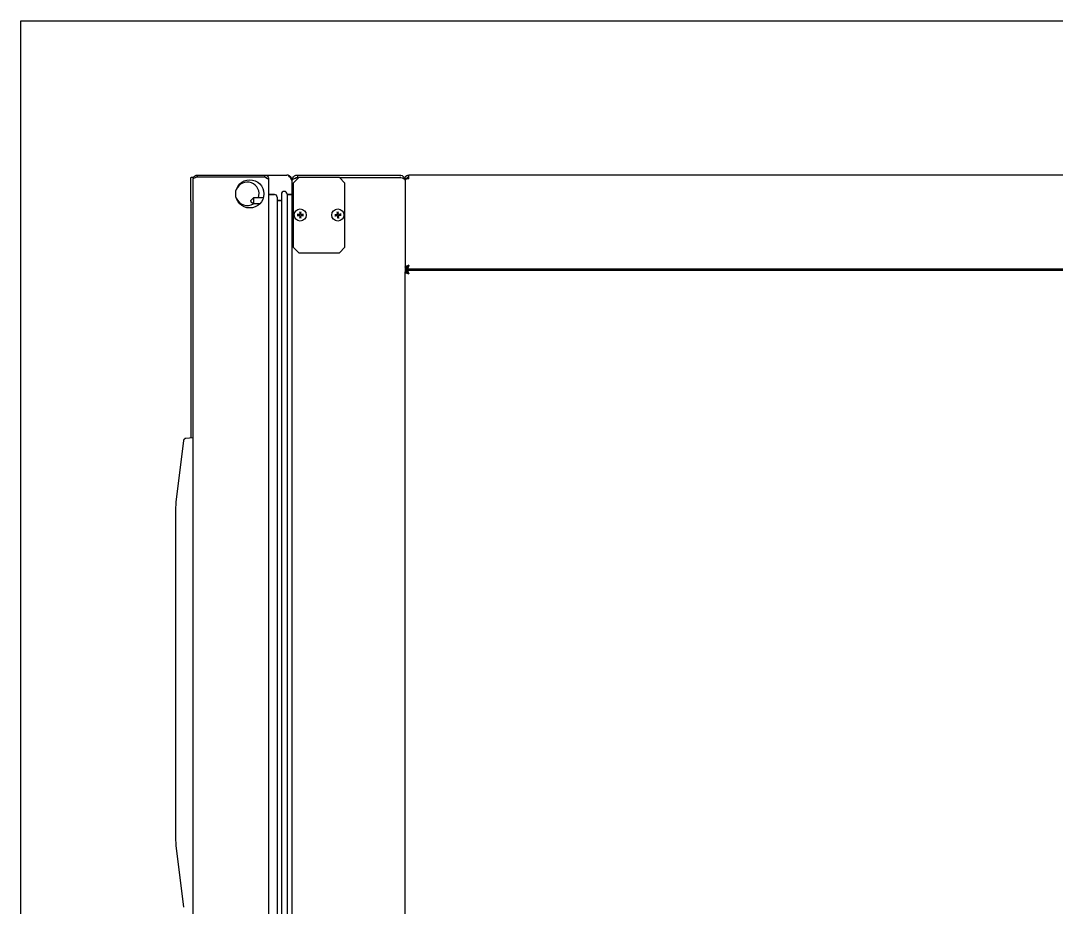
# Model space of a CAD drawing. Extents: x 2733443 to 3206532, y -1516114 to -1264405.
# Drawn here: x 2994152.8 to 2994633, y -1499265.8 to -1498854.5 of the extents above; entities that cross this region are included whole.
import ezdxf

# ---------------------------------------------------------------- set-up
doc = ezdxf.new("R2010")
doc.units = 0
doc.header["$MEASUREMENT"] = 0
doc.linetypes.add('1', pattern=[0, 0, 0])
doc.layers.get('0').update_dxf_attribs({"color": 250, "linetype": '1'})
doc.layers.add('furniture', color=33, linetype='Continuous')

# ---------------------------------------------------------------- blocks, each defined once
blk = doc.blocks.new('EQUIPMENT')
at = {"layer": 'furniture'}
for p, q in [((-37440.37, 2698.92), (-37440.37, 3308.92)), ((-37440.37, 3308.92), (-36780.37, 3308.92)), ((-37358.55, 3237.33), (-37327.18, 3237.33)), ((-37358.55, 3237.33), (-37358.55, 3236.51)), ((-37327.18, 3236.51), (-37327.18, 3237.33)), ((-37327.18, 3237.33), (-37317.02, 3237.33)), ((-37312.08, 3237.33), (-37264.63, 3237.33)), ((-37312.08, 3237.33), (-37312.08, 3236.24)), ((-37260.38, 3235.55), (-37260.38, 3237.33)), ((-36888.5, 3237.33), (-37260.38, 3237.33)), ((-37361.41, 3225.33), (-37361.41, 3236.24)), ((-37361.41, 3236.24), (-37361.36, 3236.24)), ((-37360.19, 3236.24), (-37361.36, 3236.24)), ((-37360.33, 2771.99), (-37360.33, 3235.55)), ((-37359.22, 3236.24), (-37359.18, 3236.24)), ((-37358.55, 3236.51), (-37327.18, 3236.51)), ((-37358.55, 3236.45), (-37327.18, 3236.45)), ((-37325.4, 3235.55), (-37325.73, 3235.55)), ((-37325.4, 3235.55), (-37325.4, 3234.97)), ((-37325.4, 3234.97), (-37325.4, 2807.86)), ((-37314.55, 2807.86), (-37314.55, 3234.86)), ((-37314, 3233.62), (-37311.39, 3236.24)), ((-37314, 3233.62), (-37314, 3203.93)), ((-37312.08, 3236.24), (-37311.39, 3236.24)), ((-37312.08, 3236.18), (-37311.45, 3236.18)), ((-37292.61, 3236.24), (-37311.39, 3236.24)), ((-37292.61, 3236.24), (-37264.63, 3236.24)), ((-37292.61, 3236.24), (-37289.99, 3233.62)), ((-37292.55, 3236.18), (-37264.63, 3236.18)), ((-37289.99, 3203.93), (-37289.99, 3233.62)), ((-37262.16, 3234.86), (-37262.17, 3234.86)), ((-37262.16, 3235.55), (-37261.34, 3235.55)), ((-37262.16, 3235.49), (-37262.16, 3235.55)), ((-37262.16, 3235.49), (-37262.16, 3194.56)), ((-37261.34, 3235.55), (-37261.34, 3235.53)), ((-37322.74, 3228.3), (-37325.4, 3228.3)), ((-37325.4, 3228.3), (-37322.74, 3228.3)), ((-37319.5, 3228.43), (-37319.5, 2807.87)), ((-37316.84, 3228.43), (-37316.84, 2807.87)), ((-37314.55, 3228.3), (-37316.84, 3228.3)), ((-37316.84, 3228.3), (-37314.55, 3228.3)), ((-37361.41, 3225.33), (-37361.41, 3225.33)), ((-37361.41, 3225.33), (-37361.41, 3225.33)), ((-37361.41, 3225.33), (-37361.41, 3115.36)), ((-37333.61, 3225.53), (-37332.39, 3226.76)), ((-37333.61, 3225.12), (-37333.61, 3225.53)), ((-37333.61, 3225.12), (-37332.39, 3223.89)), ((-37332.39, 3226.76), (-37332.39, 3223.89)), ((-37327.85, 3226.76), (-37332.39, 3226.76)), ((-37329.58, 3223.89), (-37332.39, 3223.89)), ((-37321.43, 3227), (-37321.43, 2807.87)), ((-37319.93, 3225.55), (-37321.43, 3225.55)), ((-37321.43, 3225.55), (-37319.93, 3225.55)), ((-37311.39, 3201.31), (-37314, 3203.93)), ((-37289.99, 3203.93), (-37292.61, 3201.31)), ((-37311.39, 3201.31), (-37292.61, 3201.31)), ((-37262.16, 3194.56), (-37262.16, 3192.36)), ((-37261.34, 3194.56), (-37262.16, 3194.56)), ((-37261.7, 3194.01), (-37262.16, 3194.01)), ((-37262.16, 3193.61), (-37261.82, 3193.61)), ((-37261.34, 3194.56), (-37261.34, 3194.48)), ((-37261.28, 3194.49), (-37261.28, 3193.67)), ((-36886.72, 3193.67), (-37261.28, 3193.67)), ((-37262.16, 2815.18), (-37262.16, 3192.36)), ((-37261.34, 3192.36), (-37262.16, 3192.36)), ((-37261.28, 3193.24), (-36887.6, 3193.24)), ((-37261.28, 3192.42), (-37261.28, 3193.24)), ((-37364.8, 3114.23), (-37368.38, 3085.59)), ((-37363.85, 3115.15), (-37363.79, 3115.15)), ((-37360.33, 3115.46), (-37363.79, 3115.15)), ((-37368.51, 3083.43), (-37368.51, 2928.44)), ((-37368.38, 2926.27), (-37364.8, 2897.63))]:
    blk.add_line(p, q, dxfattribs=at)
for centre, radius in [((-37334.13, 3228.6), 6.55), ((-37310.73, 3218.78), 2.81), ((-37293.27, 3218.78), 2.81)]:
    blk.add_circle(centre, radius, dxfattribs=at)
for centre, radius, start, end in [((-37335.29, 3228.6), 5.46, 340.2693, 159.3009), ((-37264.63, 3234.86), 1.38, 69.3314, 90), ((-37322.74, 3227), 1.31, 0, 90), ((-37322.74, 3227), 1.31, 0, 90), ((-37318.17, 3228.43), 1.33, 0, 180), ((-37318.17, 3228.43), 1.33, 0, 180), ((-37335.29, 3228.6), 5.46, 200.6991, 301.4606), ((-37319.93, 3226.43), 0.873, 270, 299.0966), ((-37319.93, 3226.43), 0.873, 270, 299.0966), ((-37310.73, 3218.78), 0.954, 172.207, 187.793), ((-37310.73, 3218.78), 0.954, 82.207, 97.793), ((-37310.73, 3218.78), 0.954, 262.207, 277.793), ((-37310.73, 3218.78), 0.954, 352.207, 7.793), ((-37293.27, 3218.78), 0.954, 177.3655, 192.9516), ((-37293.27, 3218.78), 0.954, 87.3655, 102.9516), ((-37293.27, 3218.78), 0.954, 267.3655, 282.9516), ((-37293.27, 3218.78), 0.954, 357.3655, 12.9516), ((-37363.76, 3114.1), 1.05, 95, 172.875), ((-37351.05, 3083.43), 17.46, 172.875, 180), ((-37351.05, 2928.44), 17.46, 180, 187.125)]:
    blk.add_arc(centre, radius, start, end, dxfattribs=at)
for centre, major_axis, start_param, end_param in [((-37310.74, 3218.63), (-3.65, 0.21), 4.917348, 5.128301), ((-37310.74, 3218.92), (3.65, 0.21), 4.296476, 4.50743), ((-37310.59, 3218.78), (0.21, -3.65), 4.296476, 4.50743), ((-37310.59, 3218.77), (-0.21, -3.65), 4.917348, 5.128301), ((-37310.87, 3218.78), (0.21, 3.65), 4.917348, 5.128301), ((-37310.87, 3218.77), (-0.21, 3.65), 4.296476, 4.50743), ((-37310.72, 3218.63), (-3.65, -0.21), 4.296476, 4.50743), ((-37310.72, 3218.92), (3.65, -0.21), 4.917348, 5.128301), ((-37293.26, 3218.63), (-3.65, -0.12), 4.917348, 5.128301), ((-37293.29, 3218.92), (3.61, 0.53), 4.296476, 4.50743), ((-37293.13, 3218.8), (0.53, -3.61), 4.296476, 4.50743), ((-37293.13, 3218.78), (0.12, -3.65), 4.917348, 5.128301), ((-37293.41, 3218.77), (-0.12, 3.65), 4.917348, 5.128301), ((-37293.41, 3218.76), (-0.53, 3.61), 4.296476, 4.50743), ((-37293.25, 3218.64), (-3.61, -0.53), 4.296476, 4.50743), ((-37293.27, 3218.92), (3.65, 0.12), 4.917348, 5.128301)]:
    blk.add_ellipse(centre, major_axis=major_axis, ratio=0.087156, start_param=start_param, end_param=end_param, dxfattribs=at)
for points, knots in [([(-37360.33, 3235.55), (-37360.33, 3236.2), (-37359.93, 3236.84), (-37359.35, 3237.14), (-37359.1, 3237.26), (-37358.82, 3237.33), (-37358.55, 3237.33)], [0, 0, 0, 0, 1.103679, 1.103679, 1.103679, 1.570796, 1.570796, 1.570796, 1.570796]), ([(-37327.18, 3237.33), (-37326.53, 3237.33), (-37325.89, 3236.94), (-37325.59, 3236.35), (-37325.47, 3236.1), (-37325.4, 3235.83), (-37325.4, 3235.55)], [0, 0, 0, 0, 1.103679, 1.103679, 1.103679, 1.570796, 1.570796, 1.570796, 1.570796]), ([(-37314.55, 3234.86), (-37315.06, 3235.67), (-37315.58, 3236.46), (-37316.09, 3236.91), (-37316.4, 3237.18), (-37316.71, 3237.33), (-37317.02, 3237.33)], [-1, -1, -1, -1, -0.37548, -0.37548, -0.37548, 0, 0, 0, 0]), ([(-37314.76, 3235.86), (-37314.95, 3236.29), (-37315.26, 3236.65), (-37315.65, 3236.91), (-37316.05, 3237.18), (-37316.54, 3237.33), (-37317.02, 3237.33)], [-0.7343952, -0.7343952, -0.7343952, -0.7343952, -0.3754798, -0.3754798, -0.3754798, 0, 0, 0, 0]), ([(-37314.55, 3234.86), (-37314.55, 3235.7), (-37314.09, 3236.52), (-37313.38, 3236.96), (-37312.99, 3237.2), (-37312.54, 3237.33), (-37312.08, 3237.33)], [0, 0, 0, 0, 1.016959, 1.016959, 1.016959, 1.570796, 1.570796, 1.570796, 1.570796]), ([(-37264.63, 3237.33), (-37263.84, 3237.33), (-37263.06, 3236.92), (-37262.6, 3236.27), (-37262.32, 3235.86), (-37262.16, 3235.36), (-37262.16, 3234.86)], [-3.141593, -3.141593, -3.141593, -3.141593, -2.178199, -2.178199, -2.178199, -1.570796, -1.570796, -1.570796, -1.570796]), ([(-37360.33, 3235.55), (-37360.33, 3235.76), (-37359.93, 3235.97), (-37359.35, 3236.18), (-37359.1, 3236.27), (-37358.82, 3236.36), (-37358.55, 3236.45)], [0, 0, 0, 0, 1.103679, 1.103679, 1.103679, 1.570796, 1.570796, 1.570796, 1.570796]), ([(-37359.23, 3236.22), (-37359.11, 3236.34), (-37358.97, 3236.43), (-37358.81, 3236.47), (-37358.73, 3236.5), (-37358.64, 3236.51), (-37358.55, 3236.51)], [0.7759164, 0.7759164, 0.7759164, 0.7759164, 1.2879589, 1.2879589, 1.2879589, 1.5707963, 1.5707963, 1.5707963, 1.5707963]), ([(-37327.18, 3236.45), (-37326.53, 3236.1), (-37325.89, 3235.76), (-37325.59, 3235.41), (-37325.47, 3235.26), (-37325.4, 3235.12), (-37325.4, 3234.97)], [0, 0, 0, 0, 1.103679, 1.103679, 1.103679, 1.570796, 1.570796, 1.570796, 1.570796]), ([(-37314.55, 3234.86), (-37314.55, 3235.14), (-37314.09, 3235.43), (-37313.38, 3235.71), (-37312.99, 3235.87), (-37312.54, 3236.02), (-37312.08, 3236.18)], [0, 0, 0, 0, 1.016959, 1.016959, 1.016959, 1.570796, 1.570796, 1.570796, 1.570796]), ([(-37313.05, 3235.83), (-37312.92, 3235.96), (-37312.77, 3236.06), (-37312.61, 3236.13), (-37312.44, 3236.2), (-37312.26, 3236.24), (-37312.08, 3236.24)], [0.788421, 0.788421, 0.788421, 0.788421, 1.1764837, 1.1764837, 1.1764837, 1.5707963, 1.5707963, 1.5707963, 1.5707963]), ([(-37264.63, 3236.18), (-37263.84, 3236.18), (-37263.06, 3235.95), (-37262.6, 3235.59), (-37262.32, 3235.36), (-37262.16, 3235.08), (-37262.16, 3234.8)], [-3.141593, -3.141593, -3.141593, -3.141593, -2.178199, -2.178199, -2.178199, -1.570796, -1.570796, -1.570796, -1.570796]), ([(-37261.88, 3235.51), (-37261.9, 3235.51), (-37261.92, 3235.51), (-37261.94, 3235.51), (-37262.09, 3235.5), (-37262.16, 3235.5), (-37262.16, 3235.49)], [0.6374415, 0.6374415, 0.6374415, 0.6374415, 0.677775, 0.677775, 0.677775, 1, 1, 1, 1]), ([(-37312.2, 3219.01), (-37312.19, 3219.01), (-37312.19, 3219.01), (-37312.18, 3219.01), (-37312.17, 3219.01), (-37312.14, 3219.01), (-37312.12, 3219.01), (-37312.1, 3219), (-37312.09, 3219), (-37312.07, 3219), (-37312.06, 3219), (-37312.06, 3219)], [0.01666758, 0.01666758, 0.01666758, 0.01666758, 0.01705144, 0.01705144, 0.02273032, 0.02273032, 0.02840448, 0.02840448, 0.03404723, 0.03404723, 0.03865187, 0.03865187, 0.03865187, 0.03865187]), ([(-37312.06, 3218.56), (-37312.06, 3218.56), (-37312.07, 3218.55), (-37312.09, 3218.55), (-37312.1, 3218.55), (-37312.12, 3218.55), (-37312.14, 3218.55), (-37312.17, 3218.55), (-37312.18, 3218.54), (-37312.19, 3218.54), (-37312.19, 3218.54), (-37312.2, 3218.54)], [0.05201916, 0.05201916, 0.05201916, 0.05201916, 0.0566238, 0.0566238, 0.06226655, 0.06226655, 0.06794071, 0.06794071, 0.07361958, 0.07361958, 0.07400345, 0.07400345, 0.07400345, 0.07400345]), ([(-37310.84, 3219.51), (-37310.83, 3219.44), (-37310.84, 3219.36), (-37310.87, 3219.24), (-37310.89, 3219.2), (-37310.94, 3219.12), (-37310.97, 3219.08), (-37311.03, 3219.01), (-37311.07, 3218.98), (-37311.15, 3218.94), (-37311.19, 3218.92), (-37311.31, 3218.88), (-37311.39, 3218.88), (-37311.47, 3218.88)], [0.3891646, 0.3891646, 0.3891646, 0.3891646, 0.4267769, 0.4267769, 0.4476139, 0.4476139, 0.4684509, 0.4684509, 0.489288, 0.489288, 0.510125, 0.510125, 0.5477373, 0.5477373, 0.5477373, 0.5477373]), ([(-37311.47, 3218.67), (-37311.39, 3218.68), (-37311.31, 3218.67), (-37311.19, 3218.63), (-37311.15, 3218.61), (-37311.07, 3218.57), (-37311.03, 3218.54), (-37310.97, 3218.47), (-37310.94, 3218.44), (-37310.89, 3218.36), (-37310.87, 3218.32), (-37310.84, 3218.2), (-37310.83, 3218.11), (-37310.84, 3218.04)], [0.3891646, 0.3891646, 0.3891646, 0.3891646, 0.4267769, 0.4267769, 0.4476139, 0.4476139, 0.4684509, 0.4684509, 0.489288, 0.489288, 0.510125, 0.510125, 0.5477373, 0.5477373, 0.5477373, 0.5477373]), ([(-37310.94, 3219.51), (-37310.94, 3219.45), (-37310.95, 3219.38), (-37310.99, 3219.26), (-37311.03, 3219.2), (-37311.11, 3219.11), (-37311.16, 3219.07), (-37311.28, 3219.01), (-37311.35, 3218.99), (-37311.43, 3218.99), (-37311.44, 3218.99), (-37311.46, 3218.99)], [0, 0, 0, 0, 0.0271954, 0.0271954, 0.0543907, 0.0543907, 0.0814301, 0.0814301, 0.1084695, 0.1084695, 0.1165957, 0.1165957, 0.1165957, 0.1165957]), ([(-37311.46, 3218.57), (-37311.4, 3218.57), (-37311.34, 3218.56), (-37311.21, 3218.51), (-37311.15, 3218.48), (-37311.06, 3218.4), (-37311.02, 3218.34), (-37310.96, 3218.23), (-37310.95, 3218.16), (-37310.94, 3218.08), (-37310.94, 3218.06), (-37310.94, 3218.04)], [0, 0, 0, 0, 0.0271954, 0.0271954, 0.0543907, 0.0543907, 0.0814301, 0.0814301, 0.1084695, 0.1084695, 0.1165957, 0.1165957, 0.1165957, 0.1165957]), ([(-37310.95, 3220.11), (-37310.95, 3220.11), (-37310.95, 3220.12), (-37310.96, 3220.13), (-37310.96, 3220.15), (-37310.96, 3220.17), (-37310.96, 3220.19), (-37310.96, 3220.21), (-37310.96, 3220.23), (-37310.96, 3220.24), (-37310.96, 3220.24), (-37310.96, 3220.24)], [0.05201916, 0.05201916, 0.05201916, 0.05201916, 0.0566238, 0.0566238, 0.06226655, 0.06226655, 0.06794071, 0.06794071, 0.07361958, 0.07361958, 0.07400345, 0.07400345, 0.07400345, 0.07400345]), ([(-37309.99, 3218.88), (-37310.07, 3218.88), (-37310.15, 3218.88), (-37310.27, 3218.92), (-37310.31, 3218.94), (-37310.39, 3218.98), (-37310.43, 3219.01), (-37310.49, 3219.08), (-37310.52, 3219.12), (-37310.57, 3219.2), (-37310.59, 3219.24), (-37310.62, 3219.36), (-37310.63, 3219.44), (-37310.62, 3219.51)], [0.3891646, 0.3891646, 0.3891646, 0.3891646, 0.4267769, 0.4267769, 0.4476139, 0.4476139, 0.4684509, 0.4684509, 0.489288, 0.489288, 0.510125, 0.510125, 0.5477373, 0.5477373, 0.5477373, 0.5477373]), ([(-37310.62, 3218.04), (-37310.63, 3218.11), (-37310.62, 3218.2), (-37310.59, 3218.32), (-37310.57, 3218.36), (-37310.52, 3218.44), (-37310.49, 3218.47), (-37310.43, 3218.54), (-37310.39, 3218.57), (-37310.31, 3218.61), (-37310.27, 3218.63), (-37310.15, 3218.67), (-37310.07, 3218.68), (-37309.99, 3218.67)], [0.3891646, 0.3891646, 0.3891646, 0.3891646, 0.4267769, 0.4267769, 0.4476139, 0.4476139, 0.4684509, 0.4684509, 0.489288, 0.489288, 0.510125, 0.510125, 0.5477373, 0.5477373, 0.5477373, 0.5477373]), ([(-37310, 3218.99), (-37310.06, 3218.99), (-37310.13, 3218.99), (-37310.25, 3219.04), (-37310.31, 3219.07), (-37310.4, 3219.16), (-37310.44, 3219.21), (-37310.5, 3219.33), (-37310.51, 3219.39), (-37310.52, 3219.47), (-37310.52, 3219.49), (-37310.52, 3219.51)], [0, 0, 0, 0, 0.0271954, 0.0271954, 0.0543907, 0.0543907, 0.0814301, 0.0814301, 0.1084695, 0.1084695, 0.1165957, 0.1165957, 0.1165957, 0.1165957]), ([(-37310.52, 3218.04), (-37310.52, 3218.11), (-37310.51, 3218.17), (-37310.47, 3218.29), (-37310.43, 3218.35), (-37310.35, 3218.44), (-37310.3, 3218.49), (-37310.18, 3218.54), (-37310.11, 3218.56), (-37310.04, 3218.57), (-37310.02, 3218.57), (-37310, 3218.57)], [0, 0, 0, 0, 0.0271954, 0.0271954, 0.0543907, 0.0543907, 0.0814301, 0.0814301, 0.1084695, 0.1084695, 0.1165957, 0.1165957, 0.1165957, 0.1165957]), ([(-37310.5, 3220.24), (-37310.5, 3220.24), (-37310.5, 3220.24), (-37310.5, 3220.23), (-37310.5, 3220.21), (-37310.5, 3220.19), (-37310.5, 3220.17), (-37310.5, 3220.15), (-37310.51, 3220.13), (-37310.51, 3220.12), (-37310.51, 3220.11), (-37310.51, 3220.11)], [0.01666758, 0.01666758, 0.01666758, 0.01666758, 0.01705144, 0.01705144, 0.02273032, 0.02273032, 0.02840448, 0.02840448, 0.03404723, 0.03404723, 0.03865187, 0.03865187, 0.03865187, 0.03865187]), ([(-37309.4, 3219), (-37309.4, 3219), (-37309.39, 3219), (-37309.37, 3219), (-37309.36, 3219), (-37309.34, 3219.01), (-37309.32, 3219.01), (-37309.3, 3219.01), (-37309.28, 3219.01), (-37309.27, 3219.01), (-37309.27, 3219.01), (-37309.27, 3219.01)], [0.05201916, 0.05201916, 0.05201916, 0.05201916, 0.0566238, 0.0566238, 0.06226655, 0.06226655, 0.06794071, 0.06794071, 0.07361958, 0.07361958, 0.07400345, 0.07400345, 0.07400345, 0.07400345]), ([(-37309.27, 3218.54), (-37309.27, 3218.54), (-37309.27, 3218.54), (-37309.28, 3218.54), (-37309.3, 3218.55), (-37309.32, 3218.55), (-37309.34, 3218.55), (-37309.36, 3218.55), (-37309.37, 3218.55), (-37309.39, 3218.55), (-37309.4, 3218.56), (-37309.4, 3218.56)], [0.01666758, 0.01666758, 0.01666758, 0.01666758, 0.01705144, 0.01705144, 0.02273032, 0.02273032, 0.02840448, 0.02840448, 0.03404723, 0.03404723, 0.03865187, 0.03865187, 0.03865187, 0.03865187]), ([(-37294.75, 3218.88), (-37294.75, 3218.88), (-37294.75, 3218.88), (-37294.73, 3218.88), (-37294.72, 3218.88), (-37294.69, 3218.88), (-37294.68, 3218.88), (-37294.65, 3218.88), (-37294.64, 3218.88), (-37294.62, 3218.88), (-37294.62, 3218.88), (-37294.61, 3218.88)], [0.01666758, 0.01666758, 0.01666758, 0.01666758, 0.01705144, 0.01705144, 0.02273032, 0.02273032, 0.02840448, 0.02840448, 0.03404723, 0.03404723, 0.03865187, 0.03865187, 0.03865187, 0.03865187]), ([(-37294.57, 3218.44), (-37294.58, 3218.44), (-37294.58, 3218.43), (-37294.6, 3218.43), (-37294.61, 3218.43), (-37294.64, 3218.42), (-37294.65, 3218.42), (-37294.68, 3218.42), (-37294.69, 3218.42), (-37294.7, 3218.41), (-37294.71, 3218.41), (-37294.71, 3218.41)], [0.05201916, 0.05201916, 0.05201916, 0.05201916, 0.0566238, 0.0566238, 0.06226655, 0.06226655, 0.06794071, 0.06794071, 0.07361958, 0.07361958, 0.07400345, 0.07400345, 0.07400345, 0.07400345]), ([(-37293.54, 3219.49), (-37293.54, 3219.43), (-37293.54, 3219.36), (-37293.57, 3219.23), (-37293.6, 3219.17), (-37293.68, 3219.07), (-37293.73, 3219.03), (-37293.84, 3218.96), (-37293.9, 3218.94), (-37293.98, 3218.92), (-37294, 3218.92), (-37294.02, 3218.92)], [0, 0, 0, 0, 0.0271954, 0.0271954, 0.0543907, 0.0543907, 0.0814301, 0.0814301, 0.1084695, 0.1084695, 0.1165957, 0.1165957, 0.1165957, 0.1165957]), ([(-37293.44, 3219.5), (-37293.43, 3219.43), (-37293.43, 3219.34), (-37293.45, 3219.22), (-37293.47, 3219.18), (-37293.51, 3219.1), (-37293.53, 3219.06), (-37293.59, 3218.98), (-37293.63, 3218.95), (-37293.7, 3218.9), (-37293.74, 3218.88), (-37293.86, 3218.83), (-37293.94, 3218.82), (-37294.01, 3218.82)], [0.3891646, 0.3891646, 0.3891646, 0.3891646, 0.4267769, 0.4267769, 0.4476139, 0.4476139, 0.4684509, 0.4684509, 0.489288, 0.489288, 0.510125, 0.510125, 0.5477373, 0.5477373, 0.5477373, 0.5477373]), ([(-37293.99, 3218.6), (-37293.92, 3218.62), (-37293.84, 3218.62), (-37293.71, 3218.59), (-37293.67, 3218.58), (-37293.59, 3218.54), (-37293.55, 3218.51), (-37293.48, 3218.45), (-37293.44, 3218.42), (-37293.39, 3218.34), (-37293.37, 3218.31), (-37293.32, 3218.19), (-37293.31, 3218.11), (-37293.31, 3218.03)], [0.3891646, 0.3891646, 0.3891646, 0.3891646, 0.4267769, 0.4267769, 0.4476139, 0.4476139, 0.4684509, 0.4684509, 0.489288, 0.489288, 0.510125, 0.510125, 0.5477373, 0.5477373, 0.5477373, 0.5477373]), ([(-37293.98, 3218.5), (-37293.92, 3218.51), (-37293.85, 3218.5), (-37293.72, 3218.47), (-37293.66, 3218.44), (-37293.56, 3218.37), (-37293.52, 3218.32), (-37293.45, 3218.21), (-37293.43, 3218.14), (-37293.42, 3218.07), (-37293.41, 3218.05), (-37293.41, 3218.03)], [0, 0, 0, 0, 0.0271954, 0.0271954, 0.0543907, 0.0543907, 0.0814301, 0.0814301, 0.1084695, 0.1084695, 0.1165957, 0.1165957, 0.1165957, 0.1165957]), ([(-37293.61, 3220.08), (-37293.61, 3220.08), (-37293.61, 3220.09), (-37293.61, 3220.11), (-37293.62, 3220.12), (-37293.62, 3220.14), (-37293.62, 3220.16), (-37293.63, 3220.18), (-37293.63, 3220.2), (-37293.63, 3220.21), (-37293.63, 3220.21), (-37293.63, 3220.21)], [0.05201916, 0.05201916, 0.05201916, 0.05201916, 0.0566238, 0.0566238, 0.06226655, 0.06226655, 0.06794071, 0.06794071, 0.07361958, 0.07361958, 0.07400345, 0.07400345, 0.07400345, 0.07400345]), ([(-37292.54, 3218.95), (-37292.62, 3218.94), (-37292.7, 3218.94), (-37292.82, 3218.96), (-37292.87, 3218.98), (-37292.95, 3219.01), (-37292.99, 3219.04), (-37293.06, 3219.1), (-37293.09, 3219.13), (-37293.14, 3219.21), (-37293.17, 3219.25), (-37293.21, 3219.36), (-37293.23, 3219.44), (-37293.23, 3219.52)], [0.3891646, 0.3891646, 0.3891646, 0.3891646, 0.4267769, 0.4267769, 0.4476139, 0.4476139, 0.4684509, 0.4684509, 0.489288, 0.489288, 0.510125, 0.510125, 0.5477373, 0.5477373, 0.5477373, 0.5477373]), ([(-37293.17, 3220.26), (-37293.17, 3220.26), (-37293.17, 3220.25), (-37293.17, 3220.24), (-37293.17, 3220.23), (-37293.17, 3220.2), (-37293.17, 3220.19), (-37293.17, 3220.16), (-37293.17, 3220.15), (-37293.17, 3220.13), (-37293.17, 3220.12), (-37293.17, 3220.12)], [0.01666758, 0.01666758, 0.01666758, 0.01666758, 0.01705144, 0.01705144, 0.02273032, 0.02273032, 0.02840448, 0.02840448, 0.03404723, 0.03404723, 0.03865187, 0.03865187, 0.03865187, 0.03865187]), ([(-37292.56, 3219.05), (-37292.62, 3219.05), (-37292.68, 3219.05), (-37292.81, 3219.08), (-37292.87, 3219.11), (-37292.97, 3219.19), (-37293.02, 3219.23), (-37293.09, 3219.35), (-37293.11, 3219.41), (-37293.12, 3219.49), (-37293.12, 3219.51), (-37293.12, 3219.53)], [0, 0, 0, 0, 0.0271954, 0.0271954, 0.0543907, 0.0543907, 0.0814301, 0.0814301, 0.1084695, 0.1084695, 0.1165957, 0.1165957, 0.1165957, 0.1165957]), ([(-37293.09, 3218.05), (-37293.11, 3218.13), (-37293.11, 3218.21), (-37293.08, 3218.33), (-37293.07, 3218.37), (-37293.03, 3218.46), (-37293.01, 3218.5), (-37292.94, 3218.57), (-37292.91, 3218.6), (-37292.84, 3218.65), (-37292.8, 3218.67), (-37292.68, 3218.72), (-37292.6, 3218.74), (-37292.52, 3218.74)], [0.3891646, 0.3891646, 0.3891646, 0.3891646, 0.4267769, 0.4267769, 0.4476139, 0.4476139, 0.4684509, 0.4684509, 0.489288, 0.489288, 0.510125, 0.510125, 0.5477373, 0.5477373, 0.5477373, 0.5477373]), ([(-37292.99, 3218.07), (-37293, 3218.13), (-37293, 3218.19), (-37292.96, 3218.32), (-37292.93, 3218.38), (-37292.86, 3218.48), (-37292.81, 3218.53), (-37292.7, 3218.59), (-37292.64, 3218.62), (-37292.56, 3218.63), (-37292.54, 3218.63), (-37292.52, 3218.63)], [0, 0, 0, 0, 0.0271954, 0.0271954, 0.0543907, 0.0543907, 0.0814301, 0.0814301, 0.1084695, 0.1084695, 0.1165957, 0.1165957, 0.1165957, 0.1165957]), ([(-37291.96, 3219.12), (-37291.96, 3219.12), (-37291.95, 3219.12), (-37291.94, 3219.12), (-37291.92, 3219.13), (-37291.9, 3219.13), (-37291.89, 3219.13), (-37291.86, 3219.14), (-37291.84, 3219.14), (-37291.83, 3219.14), (-37291.83, 3219.14), (-37291.83, 3219.14)], [0.05201916, 0.05201916, 0.05201916, 0.05201916, 0.0566238, 0.0566238, 0.06226655, 0.06226655, 0.06794071, 0.06794071, 0.07361958, 0.07361958, 0.07400345, 0.07400345, 0.07400345, 0.07400345]), ([(-37291.79, 3218.68), (-37291.79, 3218.68), (-37291.79, 3218.68), (-37291.8, 3218.68), (-37291.82, 3218.68), (-37291.84, 3218.67), (-37291.86, 3218.67), (-37291.88, 3218.67), (-37291.9, 3218.67), (-37291.91, 3218.68), (-37291.92, 3218.68), (-37291.92, 3218.68)], [0.01666758, 0.01666758, 0.01666758, 0.01666758, 0.01705144, 0.01705144, 0.02273032, 0.02273032, 0.02840448, 0.02840448, 0.03404723, 0.03404723, 0.03865187, 0.03865187, 0.03865187, 0.03865187]), ([(-37310.96, 3217.31), (-37310.96, 3217.31), (-37310.96, 3217.31), (-37310.96, 3217.33), (-37310.96, 3217.34), (-37310.96, 3217.37), (-37310.96, 3217.38), (-37310.96, 3217.41), (-37310.96, 3217.42), (-37310.95, 3217.44), (-37310.95, 3217.44), (-37310.95, 3217.45)], [0.01666758, 0.01666758, 0.01666758, 0.01666758, 0.01705144, 0.01705144, 0.02273032, 0.02273032, 0.02840448, 0.02840448, 0.03404723, 0.03404723, 0.03865187, 0.03865187, 0.03865187, 0.03865187]), ([(-37310.51, 3217.45), (-37310.51, 3217.44), (-37310.51, 3217.44), (-37310.51, 3217.42), (-37310.5, 3217.41), (-37310.5, 3217.38), (-37310.5, 3217.37), (-37310.5, 3217.34), (-37310.5, 3217.33), (-37310.5, 3217.31), (-37310.5, 3217.31), (-37310.5, 3217.31)], [0.05201916, 0.05201916, 0.05201916, 0.05201916, 0.0566238, 0.0566238, 0.06226655, 0.06226655, 0.06794071, 0.06794071, 0.07361958, 0.07361958, 0.07400345, 0.07400345, 0.07400345, 0.07400345]), ([(-37293.37, 3217.3), (-37293.37, 3217.3), (-37293.37, 3217.3), (-37293.37, 3217.31), (-37293.37, 3217.33), (-37293.37, 3217.35), (-37293.37, 3217.37), (-37293.37, 3217.39), (-37293.37, 3217.4), (-37293.37, 3217.42), (-37293.37, 3217.43), (-37293.37, 3217.43)], [0.01666758, 0.01666758, 0.01666758, 0.01666758, 0.01705144, 0.01705144, 0.02273032, 0.02273032, 0.02840448, 0.02840448, 0.03404723, 0.03404723, 0.03865187, 0.03865187, 0.03865187, 0.03865187]), ([(-37292.93, 3217.47), (-37292.93, 3217.47), (-37292.93, 3217.46), (-37292.92, 3217.45), (-37292.92, 3217.43), (-37292.92, 3217.41), (-37292.91, 3217.39), (-37292.91, 3217.37), (-37292.91, 3217.35), (-37292.91, 3217.34), (-37292.91, 3217.34), (-37292.91, 3217.34)], [0.05201916, 0.05201916, 0.05201916, 0.05201916, 0.0566238, 0.0566238, 0.06226655, 0.06226655, 0.06794071, 0.06794071, 0.07361958, 0.07361958, 0.07400345, 0.07400345, 0.07400345, 0.07400345]), ([(-37262.03, 3194.78), (-37261.87, 3194.91), (-37261.59, 3195.04), (-37261.25, 3195.17), (-37260.98, 3195.26), (-37260.68, 3195.36), (-37260.38, 3195.46)], [-0.7484849, -0.7484849, -0.7484849, -0.7484849, -0.322225, -0.322225, -0.322225, 0, 0, 0, 0]), ([(-37260.38, 3195.46), (-37260.78, 3195.22), (-37261.16, 3194.98), (-37261.29, 3194.74), (-37261.32, 3194.68), (-37261.34, 3194.62), (-37261.34, 3194.56)], [0, 0, 0, 0, 0.790943, 0.790943, 0.790943, 1, 1, 1, 1]), ([(-37262.03, 3192.13), (-37261.87, 3192), (-37261.59, 3191.87), (-37261.25, 3191.75), (-37260.98, 3191.65), (-37260.68, 3191.55), (-37260.38, 3191.46)], [-0.7484849, -0.7484849, -0.7484849, -0.7484849, -0.322225, -0.322225, -0.322225, 0, 0, 0, 0]), ([(-37260.38, 3191.46), (-37260.78, 3191.69), (-37261.16, 3191.93), (-37261.29, 3192.17), (-37261.32, 3192.23), (-37261.34, 3192.29), (-37261.34, 3192.36)], [0, 0, 0, 0, 0.790943, 0.790943, 0.790943, 1, 1, 1, 1]), ([(-37261.28, 3193.24), (-37261.08, 3193.24), (-37260.87, 3192.87), (-37260.67, 3192.32), (-37260.57, 3192.06), (-37260.48, 3191.76), (-37260.38, 3191.46)], [-1, -1, -1, -1, -0.322225, -0.322225, -0.322225, 0, 0, 0, 0]), ([(-37260.38, 3191.46), (-37260.62, 3191.85), (-37260.86, 3192.24), (-37261.09, 3192.37), (-37261.16, 3192.4), (-37261.22, 3192.42), (-37261.28, 3192.42)], [0, 0, 0, 0, 0.790943, 0.790943, 0.790943, 1, 1, 1, 1])]:
    blk.add_open_spline(points, degree=3, knots=knots, dxfattribs=at)
for points in [[(-37262.16, 3235.55), (-37262.16, 3236.14), (-37261.84, 3236.73), (-37261.34, 3237.05)], [(-37261.34, 3237.05), (-37261.06, 3237.23), (-37260.72, 3237.33), (-37260.38, 3237.33)], [(-37358.84, 3236.35), (-37358.82, 3236.4), (-37358.8, 3236.44), (-37358.79, 3236.48)], [(-37327.18, 3236.51), (-37326.83, 3236.51), (-37326.48, 3236.29), (-37326.32, 3235.97)], [(-37314.55, 3234.86), (-37314.55, 3235.2), (-37314.62, 3235.55), (-37314.76, 3235.86)], [(-37261.34, 3235.53), (-37261.56, 3235.52), (-37261.74, 3235.52), (-37261.88, 3235.51)], [(-37260.38, 3236.51), (-37260.88, 3236.51), (-37261.34, 3236.05), (-37261.34, 3235.55)], [(-37260.38, 3235.55), (-37260.72, 3235.54), (-37261.06, 3235.53), (-37261.34, 3235.53)], [(-37262.16, 3194.56), (-37262.16, 3194.63), (-37262.12, 3194.71), (-37262.03, 3194.78)], [(-37261.34, 3193.67), (-37261.58, 3193.62), (-37261.82, 3193.29), (-37262.05, 3192.9)], [(-37261.87, 3193.61), (-37261.86, 3193.63), (-37261.85, 3193.65), (-37261.84, 3193.67)], [(-37261.84, 3193.67), (-37261.68, 3194.12), (-37261.51, 3194.43), (-37261.34, 3194.48)], [(-37261.34, 3194.48), (-37261.32, 3194.49), (-37261.3, 3194.49), (-37261.28, 3194.49)], [(-37261.28, 3193.67), (-37261.3, 3193.67), (-37261.32, 3193.67), (-37261.34, 3193.67)], [(-37261.28, 3194.49), (-37261.25, 3194.49), (-37261.23, 3194.5), (-37261.2, 3194.5)], [(-37261.2, 3193.69), (-37261.23, 3193.68), (-37261.25, 3193.67), (-37261.28, 3193.67)], [(-37261.2, 3194.5), (-37261.18, 3194.51), (-37261.15, 3194.52), (-37261.13, 3194.53)], [(-37261.13, 3193.74), (-37261.15, 3193.72), (-37261.18, 3193.7), (-37261.2, 3193.69)], [(-37261.13, 3194.53), (-37260.88, 3194.64), (-37260.63, 3195.04), (-37260.38, 3195.46)], [(-37261.05, 3193.81), (-37261.08, 3193.78), (-37261.1, 3193.76), (-37261.13, 3193.74)], [(-37260.38, 3195.46), (-37260.63, 3195.16), (-37260.88, 3194.86), (-37261.06, 3194.56)], [(-37260.38, 3195.46), (-37260.61, 3194.76), (-37260.83, 3194.08), (-37261.05, 3193.81)], [(-37262.16, 3192.36), (-37262.16, 3192.28), (-37262.12, 3192.2), (-37262.03, 3192.13)]]:
    blk.add_open_spline(points, degree=3, dxfattribs=at)
for points, weights in [([(-37311.68, 3218.91), (-37311.84, 3218.94), (-37312.06, 3219)], [1, 1.01597657637, 1.00271937694]), ([(-37312.06, 3218.56), (-37311.84, 3218.61), (-37311.68, 3218.65)], [1.00271937694, 1.01597657638, 1]), ([(-37311.47, 3218.88), (-37311.56, 3218.89), (-37311.68, 3218.91)], [1.26722081312, 1.13422632936, 1]), ([(-37311.68, 3218.65), (-37311.56, 3218.66), (-37311.47, 3218.67)], [1, 1.13422632936, 1.26722081312]), ([(-37310.95, 3220.11), (-37310.9, 3219.88), (-37310.86, 3219.72)], [1.00271937693, 1.01597657632, 1]), ([(-37310.86, 3217.83), (-37310.9, 3217.67), (-37310.95, 3217.45)], [1, 1.01597657624, 1.00271937692]), ([(-37310.86, 3219.72), (-37310.85, 3219.61), (-37310.84, 3219.51)], [1, 1.13422632936, 1.26722081312]), ([(-37310.84, 3218.04), (-37310.85, 3217.95), (-37310.86, 3217.83)], [1.26722081312, 1.13422632936, 1]), ([(-37310.62, 3219.51), (-37310.61, 3219.61), (-37310.6, 3219.72)], [1.26722081312, 1.13422632936, 1]), ([(-37310.6, 3217.83), (-37310.61, 3217.95), (-37310.62, 3218.04)], [1, 1.13422632936, 1.26722081312]), ([(-37310.6, 3219.72), (-37310.56, 3219.88), (-37310.51, 3220.11)], [1, 1.01597657635, 1.00271937694]), ([(-37310.51, 3217.45), (-37310.56, 3217.67), (-37310.6, 3217.83)], [1.00271937693, 1.01597657632, 1]), ([(-37309.79, 3218.91), (-37309.9, 3218.89), (-37309.99, 3218.88)], [1, 1.13422632936, 1.26722081312]), ([(-37309.99, 3218.67), (-37309.9, 3218.66), (-37309.79, 3218.65)], [1.26722081312, 1.13422632936, 1]), ([(-37309.4, 3219), (-37309.63, 3218.94), (-37309.79, 3218.91)], [1.00271937695, 1.01597657639, 1]), ([(-37309.79, 3218.65), (-37309.63, 3218.61), (-37309.4, 3218.56)], [1, 1.01597657637, 1.00271937694]), ([(-37294.22, 3218.82), (-37294.38, 3218.84), (-37294.61, 3218.88)], [1, 1.01597657637, 1.00271937694]), ([(-37294.57, 3218.44), (-37294.35, 3218.51), (-37294.2, 3218.56)], [1.00271937695, 1.01597657639, 1]), ([(-37294.01, 3218.82), (-37294.1, 3218.82), (-37294.22, 3218.82)], [1.26722081312, 1.13422632936, 1]), ([(-37294.2, 3218.56), (-37294.08, 3218.59), (-37293.99, 3218.6)], [1, 1.13422632936, 1.26722081312]), ([(-37293.61, 3220.08), (-37293.53, 3219.86), (-37293.48, 3219.71)], [1.00271937693, 1.01597657632, 1]), ([(-37293.48, 3219.71), (-37293.46, 3219.59), (-37293.44, 3219.5)], [1, 1.13422632936, 1.26722081312]), ([(-37293.31, 3217.82), (-37293.34, 3217.66), (-37293.37, 3217.43)], [1, 1.01597657635, 1.00271937694]), ([(-37293.31, 3218.03), (-37293.31, 3217.94), (-37293.31, 3217.82)], [1.26722081312, 1.13422632936, 1]), ([(-37293.23, 3219.52), (-37293.23, 3219.61), (-37293.22, 3219.73)], [1.26722081312, 1.13422632936, 1]), ([(-37293.22, 3219.73), (-37293.2, 3219.89), (-37293.17, 3220.12)], [1, 1.01597657624, 1.00271937692]), ([(-37293.05, 3217.85), (-37293.08, 3217.96), (-37293.09, 3218.05)], [1, 1.13422632936, 1.26722081312]), ([(-37292.93, 3217.47), (-37293, 3217.69), (-37293.05, 3217.85)], [1.00271937693, 1.01597657632, 1]), ([(-37292.34, 3218.99), (-37292.45, 3218.97), (-37292.54, 3218.95)], [1, 1.13422632936, 1.26722081312]), ([(-37292.52, 3218.74), (-37292.43, 3218.73), (-37292.32, 3218.73)], [1.26722081312, 1.13422632936, 1]), ([(-37291.96, 3219.12), (-37292.18, 3219.04), (-37292.34, 3218.99)], [1.00271937694, 1.01597657638, 1]), ([(-37292.32, 3218.73), (-37292.15, 3218.71), (-37291.92, 3218.68)], [1, 1.01597657637, 1.00271937694])]:
    blk.add_rational_spline(points, weights, degree=2, dxfattribs=at)

msp = doc.modelspace()

# ---------------------------------------------------------------- block references
at = {"color": 240, "true_color": 0xed1f24}
msp.add_blockref('EQUIPMENT', (3031593.1809, -1502163.4359), dxfattribs=at)

doc.saveas('drawing.dxf')
